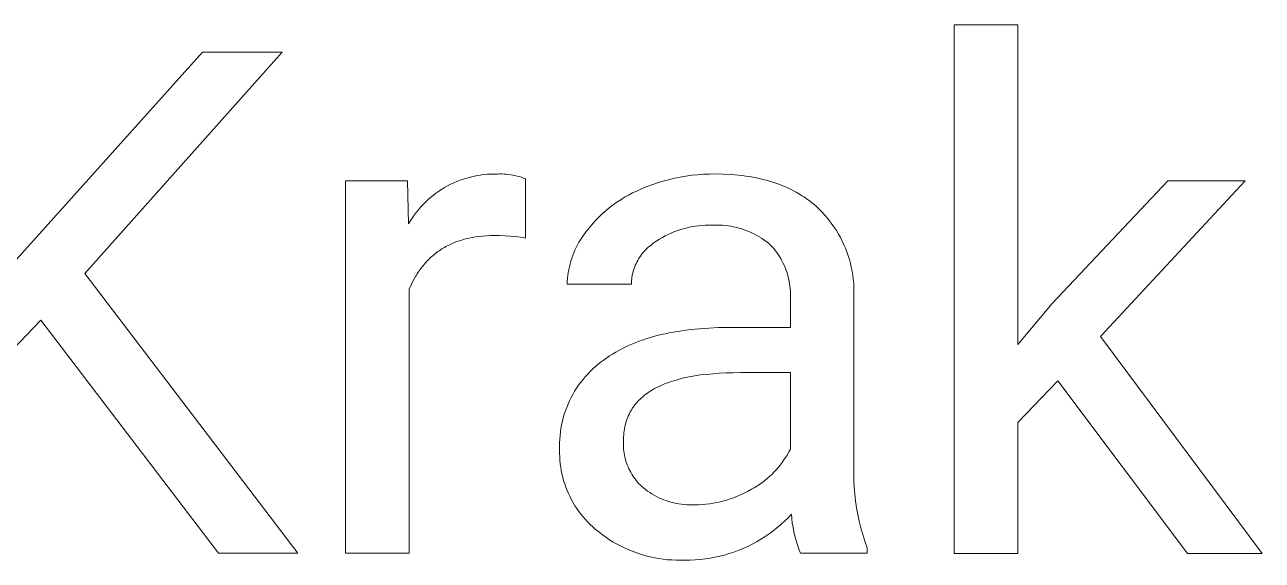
# Model space of a CAD drawing. Header units: millimetres. Extents: x -1421 to 3505, y -683 to 2759.
# Drawn here: x 2604.8 to 2720, y -294.2 to -244.3 of the extents above; entities that cross this region are included whole.
import ezdxf

# ---------------------------------------------------------------- set-up
doc = ezdxf.new("R2010")
doc.units = ezdxf.units.MM
doc.header["$MEASUREMENT"] = 0
doc.layers.add('Domyślny', color=7, linetype='Continuous', true_color=0x000000)

msp = doc.modelspace()

# ---------------------------------------------------------------- linework, layer by layer
at = {"layer": 'Domyślny', "color": 18, "lineweight": 15, "true_color": 0x000000}
for p, q in [((2691.34, -293.53), (2691.34, -244.32)), ((2691.34, -244.32), (2697.26, -244.32)), ((2697.26, -244.32), (2697.26, -274.07)), ((2600.64, -269.94), (2621.38, -246.88)), ((2628.81, -246.88), (2610.45, -267.47)), ((2621.38, -246.88), (2628.81, -246.88)), ((2634.71, -293.52), (2634.71, -258.86)), ((2634.71, -258.86), (2640.47, -258.86)), ((2640.47, -258.86), (2640.57, -262.86)), ((2644.48, -259.17), (2644.77, -259.03)), ((2644.77, -259.03), (2645.07, -258.91)), ((2645.07, -258.91), (2645.37, -258.79)), ((2645.37, -258.79), (2645.67, -258.68)), ((2645.67, -258.68), (2645.98, -258.59)), ((2645.98, -258.59), (2646.29, -258.5)), ((2646.29, -258.5), (2646.6, -258.43)), ((2646.6, -258.43), (2646.92, -258.36)), ((2646.92, -258.36), (2647.23, -258.31)), ((2647.23, -258.31), (2647.55, -258.27)), ((2647.55, -258.27), (2647.87, -258.24)), ((2647.87, -258.24), (2648.19, -258.22)), ((2648.19, -258.22), (2648.51, -258.22)), ((2648.51, -258.22), (2648.83, -258.22)), ((2648.83, -258.22), (2649.04, -258.21)), ((2649.04, -258.21), (2649.25, -258.21)), ((2649.25, -258.21), (2649.45, -258.22)), ((2649.45, -258.22), (2649.66, -258.23)), ((2649.66, -258.23), (2649.86, -258.25)), ((2649.86, -258.25), (2650.07, -258.28)), ((2650.07, -258.28), (2650.27, -258.31)), ((2650.27, -258.31), (2650.47, -258.36)), ((2650.47, -258.36), (2650.68, -258.4)), ((2650.68, -258.4), (2650.87, -258.46)), ((2650.87, -258.46), (2651.07, -258.52)), ((2651.07, -258.52), (2651.27, -258.59)), ((2651.27, -258.59), (2651.46, -258.66)), ((2651.46, -258.66), (2651.46, -264.17)), ((2663.2, -259.22), (2663.72, -259.04)), ((2663.72, -259.04), (2664.24, -258.88)), ((2664.24, -258.88), (2664.77, -258.74)), ((2664.77, -258.74), (2665.3, -258.61)), ((2665.3, -258.61), (2665.84, -258.5)), ((2665.84, -258.5), (2666.38, -258.41)), ((2666.38, -258.41), (2666.92, -258.33)), ((2666.92, -258.33), (2667.47, -258.28)), ((2667.47, -258.28), (2668.01, -258.24)), ((2668.01, -258.24), (2668.56, -258.22)), ((2668.56, -258.22), (2669.11, -258.21)), ((2669.11, -258.21), (2669.85, -258.23)), ((2669.85, -258.23), (2670.57, -258.26)), ((2670.57, -258.26), (2670.92, -258.29)), ((2670.92, -258.29), (2671.27, -258.32)), ((2671.27, -258.32), (2671.61, -258.36)), ((2671.61, -258.36), (2671.95, -258.4)), ((2671.95, -258.4), (2672.28, -258.45)), ((2672.28, -258.45), (2672.61, -258.51)), ((2672.61, -258.51), (2672.93, -258.57)), ((2672.93, -258.57), (2673.24, -258.64)), ((2673.24, -258.64), (2673.55, -258.71)), ((2673.55, -258.71), (2673.86, -258.79)), ((2673.86, -258.79), (2674.16, -258.87)), ((2674.16, -258.87), (2674.46, -258.97)), ((2674.46, -258.97), (2674.75, -259.06)), ((2674.75, -259.06), (2675.03, -259.16)), ((2700.45, -270.27), (2711.24, -258.85)), ((2718.44, -258.85), (2704.96, -273.34)), ((2711.24, -258.85), (2718.44, -258.85)), ((2642.61, -260.4), (2642.86, -260.2)), ((2642.86, -260.2), (2643.11, -260)), ((2643.11, -260), (2643.37, -259.82)), ((2643.37, -259.82), (2643.64, -259.64)), ((2643.64, -259.64), (2643.92, -259.47)), ((2643.92, -259.47), (2644.2, -259.32)), ((2644.2, -259.32), (2644.48, -259.17)), ((2660.67, -260.38), (2661.04, -260.18)), ((2661.04, -260.18), (2661.42, -259.98)), ((2661.42, -259.98), (2661.8, -259.8)), ((2661.8, -259.8), (2662.19, -259.63)), ((2662.19, -259.63), (2662.69, -259.41)), ((2662.69, -259.41), (2663.2, -259.22)), ((2675.03, -259.16), (2675.31, -259.27)), ((2675.31, -259.27), (2675.59, -259.39)), ((2675.59, -259.39), (2675.86, -259.51)), ((2675.86, -259.51), (2676.12, -259.63)), ((2676.12, -259.63), (2676.38, -259.77)), ((2676.38, -259.77), (2676.64, -259.9)), ((2676.64, -259.9), (2676.89, -260.05)), ((2676.89, -260.05), (2677.13, -260.2)), ((2677.13, -260.2), (2677.37, -260.35)), ((2641.48, -261.54), (2641.69, -261.3)), ((2641.69, -261.3), (2641.91, -261.06)), ((2641.91, -261.06), (2642.13, -260.83)), ((2642.13, -260.83), (2642.37, -260.61)), ((2642.37, -260.61), (2642.61, -260.4)), ((2658.95, -261.61), (2659.28, -261.34)), ((2659.28, -261.34), (2659.61, -261.09)), ((2659.61, -261.09), (2659.96, -260.84)), ((2659.96, -260.84), (2660.31, -260.61)), ((2660.31, -260.61), (2660.67, -260.38)), ((2677.37, -260.35), (2677.61, -260.51)), ((2677.61, -260.51), (2677.84, -260.68)), ((2677.84, -260.68), (2678.06, -260.85)), ((2678.06, -260.85), (2678.28, -261.03)), ((2678.28, -261.03), (2678.49, -261.22)), ((2678.49, -261.22), (2678.76, -261.47)), ((2640.73, -262.59), (2640.9, -262.32)), ((2640.9, -262.32), (2641.09, -262.05)), ((2641.09, -262.05), (2641.28, -261.79)), ((2641.28, -261.79), (2641.48, -261.54)), ((2657.74, -262.8), (2658.03, -262.49)), ((2658.03, -262.49), (2658.33, -262.18)), ((2658.33, -262.18), (2658.63, -261.89)), ((2658.63, -261.89), (2658.95, -261.61)), ((2678.76, -261.47), (2679.02, -261.73)), ((2679.02, -261.73), (2679.27, -262)), ((2679.27, -262), (2679.52, -262.28)), ((2679.52, -262.28), (2679.75, -262.57)), ((2679.75, -262.57), (2679.97, -262.87)), ((2640.57, -262.86), (2640.73, -262.59)), ((2656.87, -263.88), (2657.03, -263.66)), ((2657.03, -263.66), (2657.2, -263.45)), ((2657.2, -263.45), (2657.46, -263.12)), ((2657.46, -263.12), (2657.74, -262.8)), ((2664.99, -263.72), (2664.72, -263.84)), ((2665.26, -263.6), (2664.99, -263.72)), ((2665.54, -263.49), (2665.26, -263.6)), ((2665.82, -263.4), (2665.54, -263.49)), ((2666.11, -263.31), (2665.82, -263.4)), ((2666.4, -263.24), (2666.11, -263.31)), ((2666.69, -263.17), (2666.4, -263.24)), ((2666.98, -263.11), (2666.69, -263.17)), ((2667.28, -263.07), (2666.98, -263.11)), ((2667.57, -263.03), (2667.28, -263.07)), ((2667.87, -263.01), (2667.57, -263.03)), ((2668.17, -262.99), (2667.87, -263.01)), ((2668.47, -262.98), (2668.17, -262.99)), ((2668.76, -262.99), (2668.47, -262.98)), ((2669.02, -262.97), (2668.76, -262.99)), ((2669.28, -262.97), (2669.02, -262.97)), ((2669.54, -262.97), (2669.28, -262.97)), ((2669.79, -262.98), (2669.54, -262.97)), ((2670.05, -263), (2669.79, -262.98)), ((2670.31, -263.03), (2670.05, -263)), ((2670.56, -263.07), (2670.31, -263.03)), ((2670.82, -263.12), (2670.56, -263.07)), ((2671.07, -263.18), (2670.82, -263.12)), ((2671.32, -263.24), (2671.07, -263.18)), ((2671.57, -263.32), (2671.32, -263.24)), ((2671.81, -263.4), (2671.57, -263.32)), ((2672.05, -263.49), (2671.81, -263.4)), ((2672.29, -263.59), (2672.05, -263.49)), ((2672.52, -263.69), (2672.29, -263.59)), ((2672.76, -263.81), (2672.52, -263.69)), ((2679.97, -262.87), (2680.18, -263.17)), ((2680.18, -263.17), (2680.38, -263.48)), ((2680.38, -263.48), (2680.58, -263.8)), ((2644.3, -264.83), (2644.17, -264.9)), ((2644.43, -264.77), (2644.3, -264.83)), ((2644.57, -264.71), (2644.43, -264.77)), ((2644.7, -264.65), (2644.57, -264.71)), ((2644.84, -264.59), (2644.7, -264.65)), ((2644.98, -264.54), (2644.84, -264.59)), ((2645.13, -264.48), (2644.98, -264.54)), ((2645.27, -264.43), (2645.13, -264.48)), ((2645.42, -264.39), (2645.27, -264.43)), ((2645.57, -264.34), (2645.42, -264.39)), ((2645.71, -264.3), (2645.57, -264.34)), ((2645.87, -264.26), (2645.71, -264.3)), ((2646.02, -264.22), (2645.87, -264.26)), ((2646.18, -264.18), (2646.02, -264.22)), ((2646.49, -264.12), (2646.18, -264.18)), ((2646.81, -264.07), (2646.49, -264.12)), ((2647.15, -264.02), (2646.81, -264.07)), ((2647.48, -263.99), (2647.15, -264.02)), ((2647.83, -263.96), (2647.48, -263.99)), ((2648.18, -263.95), (2647.83, -263.96)), ((2648.54, -263.94), (2648.18, -263.95)), ((2649.03, -263.95), (2648.54, -263.94)), ((2649.52, -263.96), (2649.03, -263.95)), ((2650, -263.99), (2649.52, -263.96)), ((2650.49, -264.04), (2650, -263.99)), ((2650.98, -264.1), (2650.49, -264.04)), ((2651.46, -264.17), (2650.98, -264.1)), ((2656.16, -265.05), (2656.29, -264.81)), ((2656.29, -264.81), (2656.42, -264.57)), ((2656.42, -264.57), (2656.56, -264.33)), ((2656.56, -264.33), (2656.71, -264.1)), ((2656.71, -264.1), (2656.87, -263.88)), ((2663.04, -264.89), (2662.91, -264.99)), ((2663.16, -264.79), (2663.04, -264.89)), ((2663.3, -264.69), (2663.16, -264.79)), ((2663.43, -264.6), (2663.3, -264.69)), ((2663.68, -264.43), (2663.43, -264.6)), ((2663.93, -264.27), (2663.68, -264.43)), ((2664.19, -264.12), (2663.93, -264.27)), ((2664.45, -263.97), (2664.19, -264.12)), ((2664.72, -263.84), (2664.45, -263.97)), ((2672.98, -263.93), (2672.76, -263.81)), ((2673.2, -264.06), (2672.98, -263.93)), ((2673.42, -264.2), (2673.2, -264.06)), ((2673.64, -264.35), (2673.42, -264.2)), ((2673.84, -264.5), (2673.64, -264.35)), ((2674.05, -264.66), (2673.84, -264.5)), ((2674.24, -264.83), (2674.05, -264.66)), ((2674.4, -264.99), (2674.24, -264.83)), ((2680.58, -263.8), (2680.75, -264.12)), ((2680.75, -264.12), (2680.92, -264.45)), ((2680.92, -264.45), (2681.08, -264.79)), ((2681.08, -264.79), (2681.23, -265.13)), ((2642.62, -265.99), (2642.51, -266.09)), ((2642.73, -265.89), (2642.62, -265.99)), ((2642.84, -265.8), (2642.73, -265.89)), ((2642.95, -265.7), (2642.84, -265.8)), ((2643.06, -265.61), (2642.95, -265.7)), ((2643.18, -265.52), (2643.06, -265.61)), ((2643.29, -265.44), (2643.18, -265.52)), ((2643.41, -265.35), (2643.29, -265.44)), ((2643.53, -265.27), (2643.41, -265.35)), ((2643.66, -265.19), (2643.53, -265.27)), ((2643.78, -265.12), (2643.66, -265.19)), ((2643.91, -265.04), (2643.78, -265.12)), ((2644.04, -264.97), (2643.91, -265.04)), ((2644.17, -264.9), (2644.04, -264.97)), ((2655.75, -266.06), (2655.84, -265.8)), ((2655.84, -265.8), (2655.94, -265.55)), ((2655.94, -265.55), (2656.05, -265.29)), ((2656.05, -265.29), (2656.16, -265.05)), ((2662.06, -265.99), (2661.97, -266.12)), ((2662.15, -265.85), (2662.06, -265.99)), ((2662.24, -265.72), (2662.15, -265.85)), ((2662.34, -265.59), (2662.24, -265.72)), ((2662.45, -265.46), (2662.34, -265.59)), ((2662.56, -265.34), (2662.45, -265.46)), ((2662.67, -265.22), (2662.56, -265.34)), ((2662.79, -265.1), (2662.67, -265.22)), ((2662.91, -264.99), (2662.79, -265.1)), ((2674.55, -265.16), (2674.4, -264.99)), ((2674.69, -265.34), (2674.55, -265.16)), ((2674.83, -265.52), (2674.69, -265.34)), ((2674.96, -265.7), (2674.83, -265.52)), ((2675.08, -265.89), (2674.96, -265.7)), ((2675.2, -266.09), (2675.08, -265.89)), ((2681.23, -265.13), (2681.36, -265.47)), ((2681.36, -265.47), (2681.48, -265.82)), ((2681.48, -265.82), (2681.59, -266.18)), ((2641.64, -267.11), (2641.55, -267.23)), ((2641.73, -266.98), (2641.64, -267.11)), ((2641.82, -266.86), (2641.73, -266.98)), ((2641.91, -266.75), (2641.82, -266.86)), ((2642.01, -266.63), (2641.91, -266.75)), ((2642.1, -266.52), (2642.01, -266.63)), ((2642.2, -266.41), (2642.1, -266.52)), ((2642.3, -266.3), (2642.2, -266.41)), ((2642.41, -266.2), (2642.3, -266.3)), ((2642.51, -266.09), (2642.41, -266.2)), ((2655.43, -267.38), (2655.47, -267.11)), ((2655.47, -267.11), (2655.53, -266.84)), ((2655.53, -266.84), (2655.59, -266.58)), ((2655.59, -266.58), (2655.67, -266.32)), ((2655.67, -266.32), (2655.75, -266.06)), ((2661.5, -267.17), (2661.46, -267.33)), ((2661.56, -267.02), (2661.5, -267.17)), ((2661.61, -266.86), (2661.56, -267.02)), ((2661.67, -266.71), (2661.61, -266.86)), ((2661.74, -266.56), (2661.67, -266.71)), ((2661.81, -266.41), (2661.74, -266.56)), ((2661.89, -266.27), (2661.81, -266.41)), ((2661.97, -266.12), (2661.89, -266.27)), ((2675.31, -266.28), (2675.2, -266.09)), ((2675.41, -266.49), (2675.31, -266.28)), ((2675.51, -266.69), (2675.41, -266.49)), ((2675.6, -266.9), (2675.51, -266.69)), ((2675.68, -267.11), (2675.6, -266.9)), ((2675.76, -267.32), (2675.68, -267.11)), ((2681.59, -266.18), (2681.69, -266.53)), ((2681.69, -266.53), (2681.77, -266.89)), ((2681.77, -266.89), (2681.85, -267.26)), ((2610.45, -267.47), (2630.25, -293.52)), ((2640.91, -268.32), (2640.77, -268.61)), ((2641.06, -268.03), (2640.91, -268.32)), ((2641.21, -267.75), (2641.06, -268.03)), ((2641.29, -267.62), (2641.21, -267.75)), ((2641.38, -267.49), (2641.29, -267.62)), ((2641.46, -267.36), (2641.38, -267.49)), ((2641.55, -267.23), (2641.46, -267.36)), ((2655.33, -268.47), (2655.34, -268.19)), ((2655.34, -268.19), (2655.36, -267.92)), ((2655.36, -267.92), (2655.39, -267.65)), ((2655.39, -267.65), (2655.43, -267.38)), ((2661.31, -268.3), (2661.3, -268.47)), ((2661.32, -268.14), (2661.31, -268.3)), ((2661.33, -267.98), (2661.32, -268.14)), ((2661.36, -267.81), (2661.33, -267.98)), ((2661.39, -267.65), (2661.36, -267.81)), ((2661.42, -267.49), (2661.39, -267.65)), ((2661.46, -267.33), (2661.42, -267.49)), ((2675.83, -267.54), (2675.76, -267.32)), ((2675.89, -267.76), (2675.83, -267.54)), ((2675.94, -267.98), (2675.89, -267.76)), ((2675.99, -268.2), (2675.94, -267.98)), ((2676.03, -268.42), (2675.99, -268.2)), ((2681.85, -267.26), (2681.91, -267.62)), ((2681.91, -267.62), (2681.95, -267.99)), ((2681.95, -267.99), (2681.99, -268.36)), ((2640.77, -268.61), (2640.63, -268.91)), ((2640.63, -268.91), (2640.63, -293.52)), ((2661.3, -268.47), (2655.33, -268.47)), ((2676.06, -268.65), (2676.03, -268.42)), ((2676.08, -268.87), (2676.06, -268.65)), ((2676.1, -269.1), (2676.08, -268.87)), ((2676.1, -269.33), (2676.1, -269.1)), ((2676.1, -269.55), (2676.1, -269.33)), ((2681.99, -268.36), (2682.01, -268.73)), ((2682.01, -268.73), (2682.02, -269.1)), ((2682.02, -269.1), (2682.02, -269.47)), ((2682.02, -269.47), (2682.02, -285.41)), ((2676.1, -269.78), (2676.1, -269.55)), ((2676.1, -272.5), (2676.1, -269.78)), ((2697.26, -274.07), (2700.45, -270.27)), ((2606.35, -271.83), (2600.64, -277.75)), ((2622.88, -293.52), (2606.35, -271.83)), ((2664.82, -273), (2665.21, -272.92)), ((2665.21, -272.92), (2666, -272.8)), ((2666, -272.8), (2666.81, -272.69)), ((2666.81, -272.69), (2667.65, -272.61)), ((2667.65, -272.61), (2668.52, -272.55)), ((2668.52, -272.55), (2669.41, -272.51)), ((2669.41, -272.51), (2670.32, -272.5)), ((2670.32, -272.5), (2676.1, -272.5)), ((2661.02, -274.19), (2661.34, -274.05)), ((2661.34, -274.05), (2661.66, -273.92)), ((2661.66, -273.92), (2661.98, -273.79)), ((2661.98, -273.79), (2662.31, -273.67)), ((2662.31, -273.67), (2662.65, -273.56)), ((2662.65, -273.56), (2663, -273.45)), ((2663, -273.45), (2663.35, -273.35)), ((2663.35, -273.35), (2663.71, -273.25)), ((2663.71, -273.25), (2664.07, -273.16)), ((2664.07, -273.16), (2664.45, -273.08)), ((2664.45, -273.08), (2664.82, -273)), ((2704.96, -273.34), (2720.01, -293.53)), ((2659.02, -275.32), (2659.28, -275.14)), ((2659.28, -275.14), (2659.56, -274.97)), ((2659.56, -274.97), (2659.84, -274.8)), ((2659.84, -274.8), (2660.12, -274.64)), ((2660.12, -274.64), (2660.42, -274.48)), ((2660.42, -274.48), (2660.72, -274.33)), ((2660.72, -274.33), (2661.02, -274.19)), ((2657.47, -276.59), (2657.71, -276.35)), ((2657.71, -276.35), (2657.96, -276.13)), ((2657.96, -276.13), (2658.22, -275.91)), ((2658.22, -275.91), (2658.49, -275.7)), ((2658.49, -275.7), (2658.76, -275.5)), ((2658.76, -275.5), (2659.02, -275.32)), ((2656.59, -277.6), (2656.8, -277.34)), ((2656.8, -277.34), (2657.01, -277.08)), ((2657.01, -277.08), (2657.24, -276.83)), ((2657.24, -276.83), (2657.47, -276.59)), ((2665.03, -277.52), (2664.81, -277.6)), ((2665.25, -277.45), (2665.03, -277.52)), ((2665.48, -277.39), (2665.25, -277.45)), ((2665.71, -277.32), (2665.48, -277.39)), ((2666.19, -277.2), (2665.71, -277.32)), ((2666.69, -277.1), (2666.19, -277.2)), ((2667.21, -277.01), (2666.69, -277.1)), ((2667.75, -276.92), (2667.21, -277.01)), ((2668.31, -276.86), (2667.75, -276.92)), ((2668.9, -276.8), (2668.31, -276.86)), ((2669.51, -276.76), (2668.9, -276.8)), ((2670.13, -276.73), (2669.51, -276.76)), ((2670.78, -276.71), (2670.13, -276.73)), ((2671.45, -276.7), (2670.78, -276.71)), ((2676.1, -276.7), (2671.45, -276.7)), ((2676.1, -283.82), (2676.1, -276.7)), ((2700.99, -277.47), (2697.26, -281.34)), ((2713.06, -293.53), (2700.99, -277.47)), ((2655.85, -278.73), (2656.02, -278.44)), ((2656.02, -278.44), (2656.2, -278.15)), ((2656.2, -278.15), (2656.39, -277.87)), ((2656.39, -277.87), (2656.59, -277.6)), ((2662.8, -278.6), (2662.65, -278.72)), ((2662.95, -278.5), (2662.8, -278.6)), ((2663.12, -278.39), (2662.95, -278.5)), ((2663.28, -278.29), (2663.12, -278.39)), ((2663.46, -278.19), (2663.28, -278.29)), ((2663.63, -278.1), (2663.46, -278.19)), ((2663.82, -278.01), (2663.63, -278.1)), ((2664.01, -277.92), (2663.82, -278.01)), ((2664.2, -277.83), (2664.01, -277.92)), ((2664.4, -277.75), (2664.2, -277.83)), ((2664.6, -277.67), (2664.4, -277.75)), ((2664.81, -277.6), (2664.6, -277.67)), ((2655.28, -279.95), (2655.41, -279.63)), ((2655.41, -279.63), (2655.55, -279.33)), ((2655.55, -279.33), (2655.7, -279.03)), ((2655.7, -279.03), (2655.85, -278.73)), ((2661.52, -279.85), (2661.47, -279.92)), ((2661.57, -279.78), (2661.52, -279.85)), ((2661.62, -279.71), (2661.57, -279.78)), ((2661.68, -279.64), (2661.62, -279.71)), ((2661.73, -279.58), (2661.68, -279.64)), ((2661.85, -279.44), (2661.73, -279.58)), ((2661.97, -279.31), (2661.85, -279.44)), ((2662.09, -279.19), (2661.97, -279.31)), ((2662.22, -279.07), (2662.09, -279.19)), ((2662.36, -278.95), (2662.22, -279.07)), ((2662.5, -278.83), (2662.36, -278.95)), ((2662.65, -278.72), (2662.5, -278.83)), ((2654.88, -281.23), (2654.96, -280.9)), ((2654.96, -280.9), (2655.06, -280.58)), ((2655.06, -280.58), (2655.16, -280.26)), ((2655.16, -280.26), (2655.28, -279.95)), ((2660.94, -280.91), (2660.88, -281.07)), ((2660.98, -280.83), (2660.94, -280.91)), ((2661.01, -280.75), (2660.98, -280.83)), ((2661.05, -280.67), (2661.01, -280.75)), ((2661.08, -280.59), (2661.05, -280.67)), ((2661.12, -280.51), (2661.08, -280.59)), ((2661.16, -280.44), (2661.12, -280.51)), ((2661.2, -280.36), (2661.16, -280.44)), ((2661.24, -280.29), (2661.2, -280.36)), ((2661.29, -280.21), (2661.24, -280.29)), ((2661.33, -280.14), (2661.29, -280.21)), ((2661.38, -280.06), (2661.33, -280.14)), ((2661.42, -279.99), (2661.38, -280.06)), ((2661.47, -279.92), (2661.42, -279.99)), ((2654.7, -282.22), (2654.75, -281.89)), ((2654.75, -281.89), (2654.81, -281.56)), ((2654.81, -281.56), (2654.88, -281.23)), ((2660.63, -282.12), (2660.6, -282.31)), ((2660.66, -281.94), (2660.63, -282.12)), ((2660.69, -281.76), (2660.66, -281.94)), ((2660.73, -281.58), (2660.69, -281.76)), ((2660.78, -281.41), (2660.73, -281.58)), ((2660.83, -281.24), (2660.78, -281.41)), ((2660.88, -281.07), (2660.83, -281.24)), ((2697.26, -281.34), (2697.26, -293.53)), ((2654.62, -283.23), (2654.63, -282.89)), ((2654.62, -283.57), (2654.62, -283.23)), ((2654.63, -282.89), (2654.66, -282.56)), ((2654.66, -282.56), (2654.7, -282.22)), ((2660.57, -282.69), (2660.56, -282.88)), ((2660.56, -282.88), (2660.56, -283.08)), ((2660.56, -283.08), (2660.56, -283.27)), ((2660.56, -283.27), (2660.56, -283.46)), ((2660.59, -282.5), (2660.57, -282.69)), ((2660.6, -282.31), (2660.59, -282.5)), ((2654.62, -283.9), (2654.62, -283.57)), ((2654.62, -284.22), (2654.62, -283.9)), ((2654.63, -284.54), (2654.62, -284.22)), ((2660.56, -283.46), (2660.56, -283.65)), ((2660.56, -283.65), (2660.58, -283.83)), ((2660.58, -283.83), (2660.6, -284.02)), ((2660.6, -284.02), (2660.62, -284.21)), ((2660.62, -284.21), (2660.66, -284.39)), ((2660.66, -284.39), (2660.7, -284.58)), ((2675.66, -284.59), (2675.82, -284.34)), ((2675.82, -284.34), (2675.96, -284.08)), ((2675.96, -284.08), (2676.1, -283.82)), ((2654.65, -284.86), (2654.63, -284.54)), ((2654.68, -285.18), (2654.65, -284.86)), ((2654.73, -285.5), (2654.68, -285.18)), ((2654.78, -285.82), (2654.73, -285.5)), ((2660.7, -284.58), (2660.74, -284.76)), ((2660.74, -284.76), (2660.8, -284.94)), ((2660.8, -284.94), (2660.85, -285.12)), ((2660.85, -285.12), (2660.92, -285.29)), ((2660.92, -285.29), (2660.99, -285.47)), ((2660.99, -285.47), (2661.07, -285.64)), ((2674.77, -285.76), (2674.97, -285.53)), ((2674.97, -285.53), (2675.15, -285.31)), ((2675.15, -285.31), (2675.33, -285.07)), ((2675.33, -285.07), (2675.5, -284.83)), ((2675.5, -284.83), (2675.66, -284.59)), ((2682.02, -285.41), (2682, -286.06)), ((2654.84, -286.13), (2654.78, -285.82)), ((2654.92, -286.45), (2654.84, -286.13)), ((2655, -286.76), (2654.92, -286.45)), ((2655.1, -287.06), (2655, -286.76)), ((2661.07, -285.64), (2661.15, -285.81)), ((2661.15, -285.81), (2661.24, -285.97)), ((2661.24, -285.97), (2661.33, -286.14)), ((2661.33, -286.14), (2661.43, -286.3)), ((2661.43, -286.3), (2661.54, -286.45)), ((2661.54, -286.45), (2661.65, -286.6)), ((2661.65, -286.6), (2661.76, -286.75)), ((2661.76, -286.75), (2661.88, -286.9)), ((2673.46, -286.93), (2673.7, -286.76)), ((2673.7, -286.76), (2673.93, -286.57)), ((2673.93, -286.57), (2674.15, -286.38)), ((2674.15, -286.38), (2674.36, -286.18)), ((2674.36, -286.18), (2674.57, -285.97)), ((2674.57, -285.97), (2674.77, -285.76)), ((2682, -286.06), (2682.01, -286.7)), ((2682.01, -286.7), (2682.04, -287.35)), ((2655.21, -287.36), (2655.1, -287.06)), ((2655.32, -287.66), (2655.21, -287.36)), ((2655.45, -287.96), (2655.32, -287.66)), ((2661.88, -286.9), (2662.01, -287.04)), ((2662.01, -287.04), (2662.14, -287.17)), ((2662.14, -287.17), (2662.28, -287.3)), ((2662.28, -287.3), (2662.42, -287.43)), ((2662.42, -287.43), (2662.61, -287.58)), ((2662.61, -287.58), (2662.81, -287.72)), ((2662.81, -287.72), (2663.01, -287.86)), ((2663.01, -287.86), (2663.22, -287.99)), ((2671.55, -288.04), (2671.86, -287.89)), ((2671.86, -287.89), (2672.17, -287.73)), ((2672.17, -287.73), (2672.47, -287.56)), ((2672.47, -287.56), (2672.73, -287.42)), ((2672.73, -287.42), (2672.98, -287.26)), ((2672.98, -287.26), (2673.22, -287.1)), ((2673.22, -287.1), (2673.46, -286.93)), ((2682.04, -287.35), (2682.09, -287.99)), ((2655.59, -288.25), (2655.45, -287.96)), ((2655.73, -288.54), (2655.59, -288.25)), ((2655.89, -288.82), (2655.73, -288.54)), ((2656.05, -289.09), (2655.89, -288.82)), ((2663.22, -287.99), (2663.43, -288.11)), ((2663.43, -288.11), (2663.64, -288.23)), ((2663.64, -288.23), (2663.86, -288.34)), ((2663.86, -288.34), (2664.09, -288.44)), ((2664.09, -288.44), (2664.31, -288.53)), ((2664.31, -288.53), (2664.54, -288.61)), ((2664.54, -288.61), (2664.77, -288.69)), ((2664.77, -288.69), (2665.01, -288.76)), ((2665.01, -288.76), (2665.25, -288.82)), ((2665.25, -288.82), (2665.49, -288.87)), ((2665.49, -288.87), (2665.73, -288.92)), ((2665.73, -288.92), (2665.97, -288.95)), ((2665.97, -288.95), (2666.21, -288.98)), ((2666.21, -288.98), (2666.46, -289)), ((2666.46, -289), (2666.7, -289.01)), ((2666.7, -289.01), (2666.94, -289.01)), ((2666.94, -289.01), (2667.19, -289)), ((2667.19, -289), (2667.54, -289)), ((2667.54, -289), (2667.88, -288.98)), ((2667.88, -288.98), (2668.23, -288.95)), ((2668.23, -288.95), (2668.57, -288.91)), ((2668.57, -288.91), (2668.91, -288.86)), ((2668.91, -288.86), (2669.25, -288.8)), ((2669.25, -288.8), (2669.59, -288.72)), ((2669.59, -288.72), (2669.93, -288.64)), ((2669.93, -288.64), (2670.26, -288.54)), ((2670.26, -288.54), (2670.59, -288.43)), ((2670.59, -288.43), (2670.91, -288.31)), ((2670.91, -288.31), (2671.24, -288.18)), ((2671.24, -288.18), (2671.55, -288.04)), ((2682.09, -287.99), (2682.16, -288.63)), ((2682.16, -288.63), (2682.26, -289.27)), ((2656.23, -289.36), (2656.05, -289.09)), ((2656.41, -289.62), (2656.23, -289.36)), ((2656.61, -289.88), (2656.41, -289.62)), ((2656.81, -290.13), (2656.61, -289.88)), ((2657.02, -290.37), (2656.81, -290.13)), ((2675.88, -290.21), (2675.55, -290.53)), ((2676.19, -289.87), (2675.88, -290.21)), ((2676.23, -290.29), (2676.19, -289.87)), ((2682.26, -289.27), (2682.37, -289.9)), ((2682.37, -289.9), (2682.51, -290.54)), ((2657.24, -290.61), (2657.02, -290.37)), ((2657.46, -290.84), (2657.24, -290.61)), ((2657.7, -291.06), (2657.46, -290.84)), ((2657.94, -291.27), (2657.7, -291.06)), ((2658.26, -291.53), (2657.94, -291.27)), ((2674.85, -291.14), (2674.49, -291.43)), ((2675.21, -290.84), (2674.85, -291.14)), ((2675.55, -290.53), (2675.21, -290.84)), ((2676.28, -290.7), (2676.23, -290.29)), ((2676.35, -291.11), (2676.28, -290.7)), ((2676.43, -291.52), (2676.35, -291.11)), ((2682.51, -290.54), (2682.66, -291.16)), ((2682.66, -291.16), (2682.84, -291.78)), ((2658.58, -291.78), (2658.26, -291.53)), ((2658.92, -292.02), (2658.58, -291.78)), ((2659.26, -292.25), (2658.92, -292.02)), ((2659.61, -292.47), (2659.26, -292.25)), ((2659.97, -292.67), (2659.61, -292.47)), ((2672.95, -292.45), (2672.55, -292.67)), ((2673.35, -292.21), (2672.95, -292.45)), ((2673.74, -291.96), (2673.35, -292.21)), ((2674.12, -291.7), (2673.74, -291.96)), ((2674.49, -291.43), (2674.12, -291.7)), ((2676.52, -291.93), (2676.43, -291.52)), ((2676.63, -292.33), (2676.52, -291.93)), ((2676.75, -292.73), (2676.63, -292.33)), ((2682.84, -291.78), (2683.03, -292.4)), ((2683.03, -292.4), (2683.25, -293.01)), ((2630.25, -293.52), (2622.88, -293.52)), ((2640.63, -293.52), (2634.71, -293.52)), ((2660.34, -292.86), (2659.97, -292.67)), ((2660.71, -293.04), (2660.34, -292.86)), ((2661.08, -293.21), (2660.71, -293.04)), ((2661.47, -293.36), (2661.08, -293.21)), ((2661.86, -293.5), (2661.47, -293.36)), ((2662.25, -293.63), (2661.86, -293.5)), ((2662.64, -293.75), (2662.25, -293.63)), ((2669.97, -293.68), (2669.52, -293.79)), ((2670.41, -293.55), (2669.97, -293.68)), ((2670.85, -293.4), (2670.41, -293.55)), ((2671.29, -293.24), (2670.85, -293.4)), ((2671.71, -293.06), (2671.29, -293.24)), ((2672.13, -292.87), (2671.71, -293.06)), ((2672.55, -292.67), (2672.13, -292.87)), ((2676.88, -293.12), (2676.75, -292.73)), ((2677.03, -293.51), (2676.88, -293.12)), ((2683.25, -293.51), (2677.03, -293.51)), ((2683.25, -293.01), (2683.25, -293.51)), ((2697.26, -293.53), (2691.34, -293.53)), ((2720.01, -293.53), (2713.06, -293.53)), ((2663.04, -293.85), (2662.64, -293.75)), ((2663.45, -293.93), (2663.04, -293.85)), ((2663.85, -294.01), (2663.45, -293.93)), ((2664.26, -294.07), (2663.85, -294.01)), ((2664.67, -294.11), (2664.26, -294.07)), ((2665.08, -294.14), (2664.67, -294.11)), ((2665.49, -294.16), (2665.08, -294.14)), ((2665.91, -294.16), (2665.49, -294.16)), ((2666.32, -294.15), (2665.91, -294.16)), ((2666.78, -294.15), (2666.32, -294.15)), ((2667.24, -294.13), (2666.78, -294.15)), ((2667.7, -294.09), (2667.24, -294.13)), ((2668.16, -294.04), (2667.7, -294.09)), ((2668.62, -293.98), (2668.16, -294.04)), ((2669.07, -293.89), (2668.62, -293.98)), ((2669.52, -293.79), (2669.07, -293.89))]:
    msp.add_line(p, q, dxfattribs=at)

doc.saveas('drawing.dxf')
